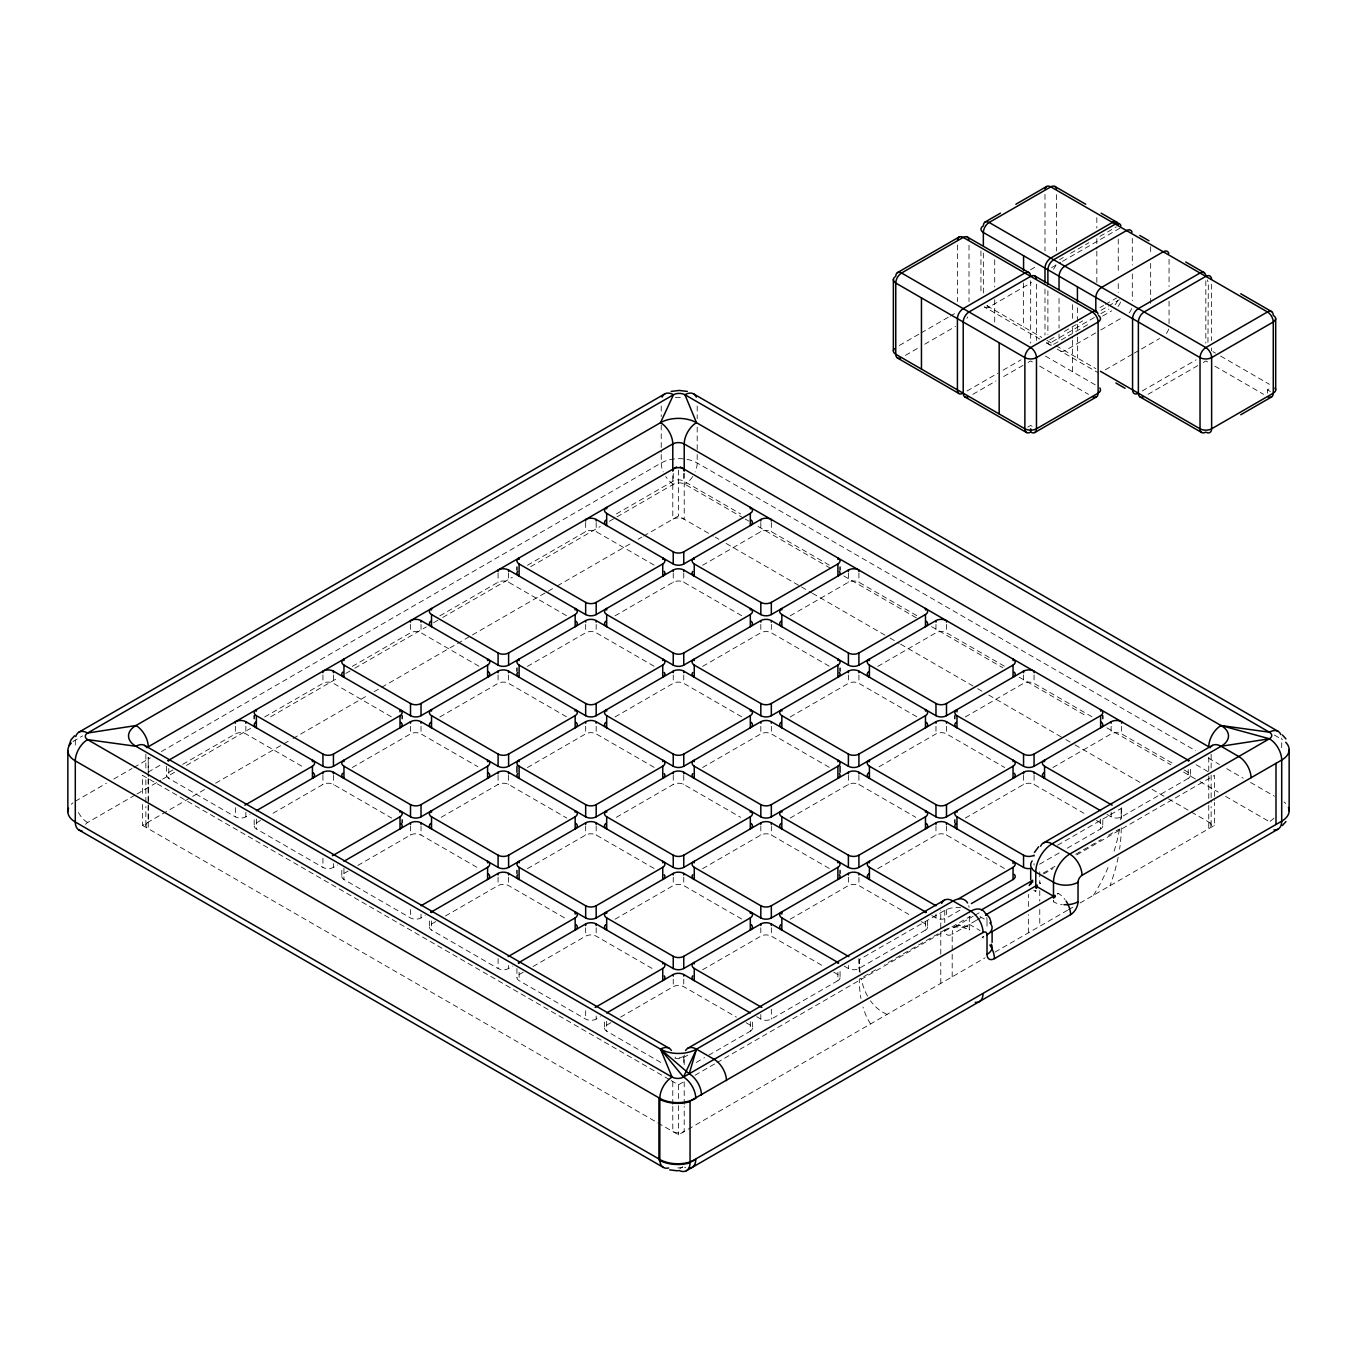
<?xml version="1.0" encoding="UTF-8"?>
<svg xmlns="http://www.w3.org/2000/svg" width="1357" height="1357" viewBox="0 0 1357 1357"><rect width="100%" height="100%" fill="white"/><g stroke="black" fill="none" stroke-linecap="round" stroke-linejoin="round"><path stroke-width="0.75" stroke-dasharray="5 3.75" d="M145.861 825.395L145.861 806.567M145.861 802.377L145.861 777.273M148.235 778.477L148.235 828.686A8.074 4.665 0 0 1 148.235 822.088L148.235 778.155M148.235 776.391L148.235 757.562M672.784 1106.43L672.784 1131.534A8.074 4.665 0 0 0 684.199 1131.534L684.216 1106.43M672.784 1104.344L672.784 1081.325M684.216 1104.344L684.216 1081.325M684.216 1064.6L684.216 1056.221A17.353 10.025 60 0 1 684.25 1054.983M940.774 983.401L940.774 962.486M940.774 954.124L940.774 910.191M952.19 976.819L952.19 952.478M952.19 950.46L952.19 934.244A10.5 6.056 -60 0 1 944.777 929.952L884.764 964.505M1028.352 932.836L1028.352 914.601M1028.352 906.493L1028.352 894.331M1211.139 825.395L1211.139 806.567M1093.521 895.23L1097.423 888.75A115.243 66.527 -60 0 0 1109.008 865.172M954.955 926.882L973.105 916.297M1057.595 845.224L1121.238 808.399L1121.238 820.612M1043.058 873.196L1055.78 865.834M1075.779 854.248L1101.239 839.525M1108.516 835.318L1119.423 828.991M72.956 741.685A25.41 14.673 0 0 1 75.297 740.108L82.624 735.884M75.297 801.258L106.423 783.277M113.751 779.054L132.053 768.486M133.885 767.417L150.373 757.901M161.364 751.557L661.232 462.958A25.41 14.673 0 0 1 697.193 462.974L1195.585 750.709M148.032 772.184L160.872 764.771M899.386 345.458L919.334 333.941M921.149 332.906L948.356 317.199M950.171 316.147L955.599 313.009M1030.489 269.772L1035.934 266.634M172.95 769.928L168.794 772.337A7.43 4.292 0 0 0 168.794 778.392L235.355 816.829A7.43 4.292 0 0 0 245.871 816.829L250.027 814.421M182.669 764.33L235.355 733.9A7.43 4.292 0 0 1 245.871 733.9L304.104 767.519M264.7 716.971L322.932 683.334A7.43 4.292 0 0 1 333.449 683.334L391.681 716.971M352.277 666.406L410.509 632.769A7.43 4.292 0 0 1 421.026 632.769L479.258 666.406M439.855 615.841L498.087 582.221A7.43 4.292 0 0 1 508.604 582.221L566.836 615.841M527.432 565.275L585.664 531.656A7.43 4.292 0 0 1 596.181 531.656L654.413 565.275M616.4 513.913L673.242 481.09A7.43 4.292 0 0 1 683.758 481.09L740.6 513.913M1059.647 259.628L1063.311 257.525M1070.639 253.284L1076.135 250.129M1077.967 249.06L1088.942 242.716M1099.933 236.372L1116.421 226.856M85.576 824.394A8.074 4.665 0 0 1 87.577 822.512L135.174 795.015M137.006 793.964L160.804 780.224M162.636 779.155L175.46 771.76M186.452 765.416L250.536 728.421M270.671 716.784L338.419 677.669M345.747 673.445L353.074 669.222M354.906 668.17L426.319 626.934M433.646 622.71L440.957 618.47M442.789 617.418L512.369 577.251M530.689 566.683L600.269 526.499M609.412 521.224L673.513 484.212A8.074 4.665 0 0 1 684.929 484.212L743.382 517.967M1051.556 267.651L1060.716 262.376M1062.548 261.307L1121.136 227.484M905.407 355.381L919.537 347.222M924.677 344.254L955.515 326.46M984.639 307.157A8.193 4.733 -60 0 0 989.134 307.038L1031.524 282.561M142.519 804.548L142.519 825.395L204.924 789.35M215.627 783.193L282.019 744.857M283.867 743.789L291.195 739.548M293.044 738.496L368.29 695.038M374.091 691.697L470.625 635.958M472.44 634.906L555.522 586.953M557.354 585.885L630.903 543.428M638.112 539.255L641.793 537.135M643.625 536.083L678.5 515.948L713.375 536.083M1099.933 307.564L1103.597 305.461M1105.429 304.392L1116.421 298.048M1049.724 339.895L1057.052 335.671M1064.38 331.447L1082.682 320.88M1101.002 310.295L1106.498 307.123M1108.33 306.071L1119.304 299.727M967.066 390.969L997.904 373.175M1003.044 370.207L1021.024 359.826M1094.319 317.504L1050.793 342.626A8.193 4.733 -60 0 1 1046.298 342.761M1100.883 313.704L1108.822 309.125M1053.694 344.305L1066.381 336.977M1068.196 335.925L1088.144 324.408M1102.647 316.045L1111.722 310.804M972.867 394.327L995.987 380.978M1003.688 376.517L1022.957 365.406M1028.097 362.438L1030.675 360.945L1034.526 363.167M1095.659 332.94L1064.838 350.751A8.193 4.733 -60 0 1 1059.071 347.986M1100.798 329.972L1122.646 317.368M260.527 820.493L256.371 822.885A7.43 4.292 0 0 0 256.371 828.957L322.932 867.394A7.43 4.292 0 0 0 333.449 867.394L337.605 864.986M273.011 813.284L322.932 784.465A7.43 4.292 0 0 1 333.449 784.465L391.681 818.084M352.277 767.519L410.509 733.9A7.43 4.292 0 0 1 421.026 733.9L477.868 766.722M439.855 716.971L498.087 683.334A7.43 4.292 0 0 1 508.604 683.334L566.836 716.971M527.432 666.406L585.664 632.769A7.43 4.292 0 0 1 596.181 632.769L654.413 666.406M615.009 615.841L673.242 582.221A7.43 4.292 0 0 1 683.758 582.221L741.991 615.841M702.587 565.275L760.819 531.656A7.43 4.292 0 0 1 771.336 531.656L829.568 565.275M1207.951 342.303L1208.341 281.611M1105.243 369.884L1132.433 354.177M1134.248 353.125L1139.693 349.987M1141.508 348.936L1159.641 338.47M1027.775 427.116L1030.675 425.436L1033.576 427.116M1142.221 390.969L1196.179 359.826M1148.022 394.327L1198.112 365.406M1203.252 362.438L1205.83 360.945L1209.681 363.167M348.104 871.058L343.949 873.45A7.43 4.292 0 0 0 343.949 879.523L410.509 917.943A7.43 4.292 0 0 0 421.026 917.943L425.182 915.551M357.824 865.444L410.509 835.03A7.43 4.292 0 0 1 421.026 835.03L479.258 868.65M441.229 817.287L498.087 784.465A7.43 4.292 0 0 1 508.604 784.465L566.836 818.084M527.432 767.519L585.664 733.9A7.43 4.292 0 0 1 596.181 733.9L654.413 767.519M615.009 716.971L673.242 683.334A7.43 4.292 0 0 1 683.758 683.334L741.991 716.971M702.587 666.406L760.819 632.769A7.43 4.292 0 0 1 771.336 632.769L829.568 666.406M790.164 615.841L848.396 582.221A7.43 4.292 0 0 1 858.913 582.221L917.145 615.841M1267.472 393.191L1267.472 389.849L1270.373 388.17M435.699 921.607L431.526 924.015A7.43 4.292 0 0 0 431.526 930.088L498.087 968.508A7.43 4.292 0 0 0 508.604 968.508L512.759 966.116M445.401 916.009L498.087 885.595A7.43 4.292 0 0 1 508.604 885.595L566.836 919.215M527.432 868.65L585.664 835.03A7.43 4.292 0 0 1 596.181 835.03L654.413 868.65M616.4 817.287L673.242 784.465A7.43 4.292 0 0 1 683.758 784.465L740.6 817.287M702.587 767.519L760.819 733.9A7.43 4.292 0 0 1 771.336 733.9L829.568 767.519M790.164 716.971L848.396 683.334A7.43 4.292 0 0 1 858.913 683.334L917.145 716.971M877.742 666.406L935.974 632.769A7.43 4.292 0 0 1 946.491 632.769L1004.723 666.406M523.276 972.172L519.103 974.58A7.43 4.292 0 0 0 519.103 980.653L585.664 1019.073A7.43 4.292 0 0 0 596.181 1019.073L600.337 1016.664M532.979 966.574L585.664 936.143A7.43 4.292 0 0 1 596.181 936.143L654.413 969.78M615.009 919.215L673.242 885.595A7.43 4.292 0 0 1 683.758 885.595L741.991 919.215M702.587 868.65L760.819 835.03A7.43 4.292 0 0 1 771.336 835.03L829.568 868.65M790.164 818.084L848.396 784.465A7.43 4.292 0 0 1 858.913 784.465L915.771 817.287M879.132 766.722L935.974 733.9A7.43 4.292 0 0 1 946.491 733.9L1004.723 767.519M965.319 716.971L1023.551 683.334A7.43 4.292 0 0 1 1034.068 683.334L1092.3 716.971M610.854 1022.737L606.681 1025.146A7.43 4.292 0 0 0 606.681 1031.201L663.539 1064.041M620.556 1017.139L673.242 986.709A7.43 4.292 0 0 1 683.758 986.709L736.444 1017.139M702.587 969.78L760.819 936.143A7.43 4.292 0 0 1 771.336 936.143L824.021 966.574M790.164 919.215L848.396 885.595A7.43 4.292 0 0 1 858.913 885.595L908.834 914.414M877.742 868.65L935.974 835.03A7.43 4.292 0 0 1 946.491 835.03L1004.723 868.65M965.319 818.084L1023.551 784.465A7.43 4.292 0 0 1 1034.068 784.465L1083.989 813.284M1052.896 767.519L1111.129 733.9A7.43 4.292 0 0 1 1121.645 733.9L1174.331 764.33M674.887 1058.172A7.43 4.292 0 0 0 683.758 1057.442L687.914 1055.051M696.243 1062.429L704.554 1057.629M708.71 1055.22L750.319 1031.201L750.319 1021.312M756.663 1016.664L760.819 1019.073A7.43 4.292 0 0 0 771.336 1019.073L837.897 980.653L837.897 972.274M844.241 966.116L848.396 968.508A7.43 4.292 0 0 0 858.913 968.508L925.474 930.088L925.474 920.945M931.818 915.551L935.974 917.943A7.43 4.292 0 0 0 946.491 917.943L961.74 909.139M1039.615 864.188L1061.802 851.382M1067.348 848.176L1100.629 828.957L1100.629 819.051M1106.973 814.421L1111.129 816.829A7.43 4.292 0 0 0 1121.645 816.829L1188.206 778.392L1188.206 768.486M671.155 1080.562L678.5 1084.803L684.013 1081.631M695.021 1075.27L715.207 1063.617M717.039 1062.548L970.357 916.314M1043.77 873.925L1052.947 868.616M1076.813 854.842L1214.481 775.356L1214.481 800.376M974.835 915.297L980.025 912.311M976.005 920.504L952.19 934.244A17.353 10.025 60 0 1 964.471 927.153A6.853 3.952 -60 0 1 969.305 929.952L969.322 912.396M976.497 920.216L983.927 915.924M1040.632 883.186L1039.716 883.712A6.853 3.952 -60 0 1 1040.632 883.186A17.353 10.025 60 0 0 1039.53 882.61M983.265 938.06A17.353 10.025 60 0 0 982.163 937.382L983.689 936.5M1057.425 893.924L1058.324 893.398A17.353 10.025 60 0 1 1065.041 899.589M142.519 825.395L678.5 1134.825L985.029 957.855M995.037 952.088L1067.637 910.174M1068.434 909.699L1073.811 906.595M1080.087 902.982L1214.481 825.395L1214.481 802.462M679.925 1168.614L682.775 1166.969M859.303 971.833L859.303 959.62L944.777 910.394A17.353 10.025 0 0 1 960.603 907.68M875.672 969.746L859.303 979.177A131.222 75.755 -60 0 0 860.949 998.413M955.786 926.288L962.147 925.033L967.897 926.814M953.479 927.238L954.361 927.136M887.037 1014.425L883.136 1012.458A115.243 66.544 -60 0 1 870.482 1000.821M1212.904 351.65L1215.482 353.125M1220.621 356.094L1269.423 384.285M1267.472 389.849L1270.373 391.528M1214.82 366.136L1263.621 394.327M986.997 305.8L1041.803 337.435M1046.942 340.403L1054.304 344.661M1056.068 345.679L1095.811 368.629M1039.835 339.08L984.283 306.801M1046.688 343.033L1050.199 345.068M1057.222 349.122L1097.508 372.378M1045.467 356.094L1096.524 385.575M1039.666 366.136L1088.467 394.327M1274.376 735.053L1281.703 739.294A25.41 14.673 0 0 1 1282.518 739.786M1208.409 758.105L1219.4 764.449M1226.728 768.69L1243.216 778.206M1250.56 782.446L1274.376 796.186M1196.128 764.771L1210.8 773.236M1184.05 769.928L1188.206 772.337A7.43 4.292 0 0 1 1188.206 778.392M745.197 519.019L748.86 521.122M757.986 526.397L831.044 568.583M843.833 575.962L918.723 619.199M931.513 626.578L1002.755 667.712M1019.192 677.211L1086.77 716.225M1106.871 727.827L1170.803 764.737M1183.575 772.116L1196.365 779.495M1200.012 781.615L1218.281 792.149M1225.592 796.372L1269.423 821.68A8.074 4.665 0 0 1 1270.695 822.63M715.207 537.135L718.888 539.255M726.097 543.428L799.646 585.885M801.478 586.953L811.707 592.856M812.487 593.314L888.207 637.01M890.022 638.061L899.131 643.32M900.607 644.168L975.853 687.626M977.685 688.678L982.909 691.697M988.71 695.038L1063.956 738.496M1065.805 739.548L1073.133 743.789M1074.981 744.857L1141.373 783.193M1152.076 789.35L1166.884 797.899M1168.581 798.9L1214.481 825.395M1096.473 820.493L1100.629 822.885A7.43 4.292 0 0 1 1100.629 828.957M979.941 916.535L987.014 920.623L987.014 929.172M969.322 924.354L979.941 930.495M921.301 921.607L925.474 924.015A7.43 4.292 0 0 1 925.474 930.088M833.724 972.172L837.897 974.58A7.43 4.292 0 0 1 837.897 980.653M746.146 1022.737L750.319 1025.146A7.43 4.292 0 0 1 750.319 1031.201M669.323 1079.51L142.519 775.356L142.519 796.203M1281.703 747.724L1281.703 739.294A17.353 10.025 -60 0 0 1281.653 738.038M1211.631 284.173L1211.631 340.522M1211.631 347.935L1211.631 350.903M1211.139 754.271L1211.139 768.91M1211.139 775.186L1211.139 802.377M1208.765 757.24L1208.765 774.287M1208.765 776.068L1208.765 803.581M1208.765 805.363L1208.765 828.686A8.074 4.665 0 0 0 1208.765 822.088M1205.83 280.814L1205.83 343.117M1190.377 769.266L1190.377 775.356M1169.056 259.323L1169.056 286.548M1169.056 301.203L1169.056 324.238M1150.668 246.618L1150.668 254.997M1150.668 263.377L1150.668 305.24M1132.298 238.357L1132.298 265.056M1132.298 273.961L1132.298 300.66M1121.645 726.283L1121.645 733.9M1121.645 807.686L1121.645 816.829M1118.253 239.154L1118.253 273.266M1118.253 283.647L1118.253 292.552M1111.129 726.283L1111.129 733.9M1111.129 812.249L1111.129 816.829M1102.8 819.832L1102.8 825.921M1096.829 217.629L1096.829 228.095M1096.829 238.561L1096.829 249.026M1096.829 251.13L1096.829 282.527M1077.424 307.751L1077.424 322.406M1077.424 324.51L1077.424 334.975M1077.424 337.062L1077.424 358.011M1072.42 304.663L1072.42 319.319M1072.42 327.699L1072.42 338.164M1072.42 340.251L1072.42 371.665M1059.037 298.455L1059.037 328.106M1059.037 334.043L1059.037 341.455M1056.594 194.662L1056.594 251.011M1053.49 900.573L1053.49 901.794A17.353 10.025 0 0 0 1062.209 904.525M1047.892 290.703L1047.892 334.67M1044.992 194.39L1044.992 250.926M1044.992 289.041L1044.992 335.094M1039.767 871.856L1039.767 882.321M1039.767 890.684L1039.767 901.15M1039.767 909.512L1039.767 926.254M1036.477 284.156L1036.477 340.522M1035.781 890.362L1035.781 891.583A17.353 10.025 0 0 1 1033.763 890.175M1034.068 674.955L1034.068 683.334M1034.068 775.322L1034.068 784.465M1034.068 863.578L1034.068 865.104M1030.675 280.814L1030.675 343.1M1023.568 282.951L1023.568 326.918M1023.551 674.955L1023.551 683.334M1023.551 775.322L1023.551 784.465M994.715 259.798L994.715 287.005M994.715 299.575L994.715 324.696M983.35 253.03L983.35 293.316M980.941 250.909L980.941 294.401M969.017 245.21L969.017 301.576M957.414 244.955L957.414 301.491M946.491 624.39L946.491 632.769M946.491 726.283L946.491 733.9M946.491 825.887L946.491 835.03M946.491 909.563L946.491 917.943M944.777 910.394L944.777 922.624M935.974 624.39L935.974 632.769M935.974 726.283L935.974 733.9M935.974 825.887L935.974 835.03M935.974 914.143L935.974 917.943M927.645 920.962L927.645 927.052M858.913 573.078L858.913 582.221M858.913 674.955L858.913 683.334M858.913 775.322L858.913 784.465M858.913 877.216L858.913 885.595M858.913 958.602L858.913 968.508M848.396 573.078L848.396 582.221M848.396 674.955L848.396 683.334M848.396 775.322L848.396 784.465M848.396 877.216L848.396 885.595M848.396 965.472L848.396 968.508M840.068 971.527L840.068 977.617M771.336 522.513L771.336 531.656M771.336 624.39L771.336 632.769M771.336 726.283L771.336 733.9M771.336 825.887L771.336 835.03M771.336 927.781L771.336 936.143M771.336 1009.167L771.336 1019.073M760.819 522.513L760.819 531.656M760.819 624.39L760.819 632.769M760.819 726.283L760.819 733.9M760.819 825.887L760.819 835.03M760.819 927.781L760.819 936.143M760.819 1014.51L760.819 1019.073M752.49 1022.075L752.49 1028.182M697.193 406.048L697.193 418.685M697.193 427.116L697.193 452.424M697.193 454.527L697.193 462.958A17.353 10.025 -60 0 1 695.191 471.88M684.216 473.22L684.216 519.239A8.074 4.665 0 0 0 672.801 519.239L672.784 473.22M683.758 473.474L683.758 481.09M683.758 573.078L683.758 582.221M683.758 674.955L683.758 683.334M683.758 775.322L683.758 784.465M683.758 877.216L683.758 885.595M683.758 979.092L683.758 986.709M683.758 1057.442L683.758 1065.058M678.5 470.082L678.5 515.948M678.5 1084.803L678.5 1103.563M678.5 1105.65L678.5 1134.825M673.242 473.474L673.242 481.09M673.242 573.078L673.242 582.221M673.242 674.955L673.242 683.334M673.242 775.322L673.242 784.465M673.242 877.216L673.242 885.595M673.242 979.092L673.242 986.709M661.232 406.048L661.232 416.582M661.232 425.012L661.232 452.424M661.232 454.527L661.232 462.958A17.353 10.025 60 0 0 663.234 471.88M606.681 1021.312L606.681 1031.201M604.51 1022.075L604.51 1028.182M596.181 522.513L596.181 531.656M596.181 624.39L596.181 632.769M596.181 726.283L596.181 733.9M596.181 825.887L596.181 835.03M596.181 927.781L596.181 936.143M596.181 1016.02L596.181 1019.073M585.664 522.513L585.664 531.656M585.664 624.39L585.664 632.769M585.664 726.283L585.664 733.9M585.664 825.887L585.664 835.03M585.664 927.781L585.664 936.143M585.664 1010.694L585.664 1019.073M519.103 972.274L519.103 980.653M516.932 968.474L516.932 977.617M508.604 573.078L508.604 582.221M508.604 674.955L508.604 683.334M508.604 775.322L508.604 784.465M508.604 877.216L508.604 885.595M508.604 965.472L508.604 968.508M498.087 573.078L498.087 582.221M498.087 674.955L498.087 683.334M498.087 775.322L498.087 784.465M498.087 877.216L498.087 885.595M498.087 958.602L498.087 968.508M431.526 920.945L431.526 930.088M429.355 920.962L429.355 927.052M421.026 624.39L421.026 632.769M421.026 726.283L421.026 733.9M421.026 825.887L421.026 835.03M421.026 914.143L421.026 917.943M410.509 624.39L410.509 632.769M410.509 726.283L410.509 733.9M410.509 825.887L410.509 835.03M410.509 909.563L410.509 917.943M343.949 868.124L343.949 879.523M341.777 870.397L341.777 876.486M333.449 674.955L333.449 683.334M333.449 775.322L333.449 784.465M333.449 863.578L333.449 867.394M322.932 674.955L322.932 683.334M322.932 775.322L322.932 784.465M322.932 858.252L322.932 867.394M256.371 819.051L256.371 828.957M254.2 819.832L254.2 825.921M245.871 726.283L245.871 733.9M245.871 812.249L245.871 816.829M235.355 726.283L235.355 733.9M235.355 807.686L235.355 816.829M168.794 768.486L168.794 778.392M166.623 766.23L166.623 775.356M148.235 757.24L148.235 776.068M145.861 754.271L145.861 768.91M75.297 740.108L75.297 748.538M986.776 917.553A22.984 13.265 -60 0 1 987.014 920.623M968.728 905.73A22.984 13.265 -60 0 1 969.068 907.341M692.664 476.578A17.353 10.025 -60 0 1 684.929 484.212M1273.952 818.084A17.353 10.025 -60 0 1 1269.423 821.68M87.577 822.512A17.353 10.025 60 0 1 78.044 811.774M673.513 484.212A17.353 10.025 60 0 1 665.778 476.578M1284.044 801.987A25.41 14.673 0 0 1 1285.707 803.429M675.345 397.703A25.41 14.673 0 0 1 683.741 397.754M71.293 804.26A25.41 14.673 0 0 1 72.956 802.818M682.639 1166.986A8.074 4.665 0 0 1 675.158 1167.665M685.726 1167.614A17.353 10.025 60 0 1 684.59 1167.139M1053.49 901.794A6.853 3.952 -60 0 1 1053.575 900.692M1057.544 893.941A6.853 3.952 -60 0 1 1058.324 893.398M982.163 937.382A6.853 3.952 -60 0 1 983.842 936.754M684.199 1056.221A8.074 4.665 0 0 1 675.124 1057.171M870.566 1023.941A131.273 75.788 -60 0 1 865.817 1014.985A131.222 75.755 -60 0 1 863.001 1007.081M867.547 996.174A115.243 66.544 -60 0 1 861.135 978.465M860.117 972.494A115.243 66.544 -60 0 1 859.303 959.62M944.777 929.952A17.353 10.025 0 0 1 969.322 929.952M1121.238 827.957A131.222 75.755 -60 0 1 1119.593 849.092M1118.151 857.336A131.222 75.755 -60 0 1 1109.958 885.799M1121.238 808.399A115.243 66.527 -60 0 1 1120.678 819.849M1119.423 829.348A115.243 66.527 -60 0 1 1113.893 851.772M1035.781 891.583A6.853 3.952 -60 0 1 1035.866 890.48M967.711 316.927A8.193 4.733 -60 0 1 966.879 318.403M1117.591 300.44A8.193 4.733 -60 0 1 1114.589 305.342M1131.636 308.548A8.193 4.733 -60 0 1 1128.091 313.976M1168.648 329.039A8.193 4.733 -60 0 1 1165.917 334.093M1207.442 279.915A15.385 12.552 60 0 1 1207.967 281.832M1120.492 302.119A8.193 4.733 -60 0 1 1118.015 306.428M989.134 307.038A8.193 4.733 60 0 1 987.014 305.342M1055.95 264.852A8.193 4.733 -60 0 1 1052.93 269.738M1051.556 345.068A8.193 4.733 -60 0 1 1047.892 340.963"/><path stroke-width="1.5" d="M67.85 750.489L67.85 811.639M893.381 279.372L893.364 350.903M1289.15 749.675L1289.15 810.808M701.467 1095.048A17.353 10.025 60 0 0 689.203 1073.777L696.48 1049.148L953.055 901.014A22.984 13.265 -60 0 1 967.575 902.965M69.071 745.281L71.056 739.718L74.601 735.799M71.293 743.127A25.41 14.673 0 0 0 75.297 760.87L659.807 1098.339A25.41 14.673 0 0 0 695.751 1098.339A17.353 10.025 60 0 0 683.487 1077.085L696.48 1049.148L714.189 1059.359A17.353 10.025 60 0 1 726.453 1080.613M1034.407 852.45L1038.699 846.717M1282.399 825.497L1285.944 821.579M78.893 732.169L664.828 393.886M897.469 272.604L959.111 237.017M985.046 222.056L1000.448 213.151M1015.867 204.245L1046.688 186.452M147.268 747.453A8.074 4.665 0 0 1 148.235 746.791L672.784 443.926A8.074 4.665 0 0 1 684.199 443.926L1208.765 746.791A8.074 4.665 0 0 1 1209.732 747.453M168.217 760.531L676.668 466.978M1117.574 223.125A8.193 4.716 -60.6 0 0 1112.452 222.429L1050.793 258.051A8.193 4.733 -60 0 0 1044.992 268.092M244.82 805.142A7.43 4.292 0 0 0 245.871 804.633L312.432 766.213A7.43 4.292 0 0 0 312.432 760.141L312.432 761.667M256.371 711.102L256.371 709.575A7.43 4.292 0 0 0 256.371 715.648L322.932 754.068A7.43 4.292 0 0 0 333.449 754.068L400.01 715.648A7.43 4.292 0 0 0 400.01 709.575L400.01 711.865M343.949 660.537L343.949 659.01A7.43 4.292 0 0 0 343.949 665.083L410.509 703.503A7.43 4.292 0 0 0 421.026 703.503L487.587 665.083A7.43 4.292 0 0 0 487.587 659.01L487.587 660.537M431.526 609.972L431.526 608.445A7.43 4.292 0 0 0 431.526 614.517L498.087 652.954A7.43 4.292 0 0 0 508.604 652.954L575.164 614.517A7.43 4.292 0 0 0 575.164 608.445L575.164 609.972M519.103 559.406L519.103 557.897A7.43 4.292 0 0 0 519.103 563.952L585.664 602.389A7.43 4.292 0 0 0 596.181 602.389L662.742 563.952A7.43 4.292 0 0 0 662.742 557.897L662.742 559.406M606.681 508.858L606.681 507.331A7.43 4.292 0 0 0 606.681 513.404L673.242 551.824A7.43 4.292 0 0 0 683.758 551.824L750.319 513.404A7.43 4.292 0 0 0 750.319 507.331L750.319 508.858M256.371 810.706L322.932 772.269A7.43 4.292 0 0 1 333.449 772.269L410.509 816.829A7.43 4.292 0 0 0 421.026 816.829L498.087 772.269A7.43 4.292 0 0 1 508.604 772.269L585.664 816.829A7.43 4.292 0 0 0 596.181 816.829L673.242 772.269A7.43 4.292 0 0 1 683.758 772.269L760.819 816.829A7.43 4.292 0 0 0 771.336 816.829L848.396 772.269A7.43 4.292 0 0 1 858.913 772.269L935.974 816.829A7.43 4.292 0 0 0 946.491 816.829L1023.551 772.269A7.43 4.292 0 0 1 1034.068 772.269L1100.629 810.706M235.355 723.23L235.355 721.72A7.43 4.292 0 0 1 245.871 721.72L322.932 766.264A7.43 4.292 0 0 0 333.449 766.264L410.509 721.72A7.43 4.292 0 0 1 421.026 721.72L498.087 766.264A7.43 4.292 0 0 0 508.604 766.264L585.664 721.72A7.43 4.292 0 0 1 596.181 721.72L673.242 766.264A7.43 4.292 0 0 0 683.758 766.264L760.819 721.72A7.43 4.292 0 0 1 771.336 721.72L848.396 766.264A7.43 4.292 0 0 0 858.913 766.264L935.974 721.72A7.43 4.292 0 0 1 946.491 721.72L1023.551 766.264A7.43 4.292 0 0 0 1034.068 766.264L1111.129 721.72A7.43 4.292 0 0 1 1121.645 721.72L1121.645 723.23M322.932 672.682L322.932 671.155A7.43 4.292 0 0 1 333.449 671.155L410.509 715.699A7.43 4.292 0 0 0 421.026 715.699L498.087 671.155A7.43 4.292 0 0 1 508.604 671.155L585.664 715.699A7.43 4.292 0 0 0 596.181 715.699L673.242 671.155A7.43 4.292 0 0 1 683.758 671.155L760.819 715.699A7.43 4.292 0 0 0 771.336 715.699L848.396 671.155A7.43 4.292 0 0 1 858.913 671.155L935.974 715.699A7.43 4.292 0 0 0 946.491 715.699L1023.551 671.155A7.43 4.292 0 0 1 1034.068 671.155L1034.068 672.682M410.509 622.117L410.509 620.59A7.43 4.292 0 0 1 421.026 620.59L498.087 665.134A7.43 4.292 0 0 0 508.604 665.134L585.664 620.59A7.43 4.292 0 0 1 596.181 620.59L673.242 665.134A7.43 4.292 0 0 0 683.758 665.134L760.819 620.59A7.43 4.292 0 0 1 771.336 620.59L848.396 665.134A7.43 4.292 0 0 0 858.913 665.134L935.974 620.59A7.43 4.292 0 0 1 946.491 620.59L946.491 622.117M498.087 571.551L498.087 570.025A7.43 4.292 0 0 1 508.604 570.025L585.664 614.568A7.43 4.292 0 0 0 596.181 614.568L673.242 570.025A7.43 4.292 0 0 1 683.758 570.025L760.819 614.568A7.43 4.292 0 0 0 771.336 614.568L848.396 570.025A7.43 4.292 0 0 1 858.913 570.025L858.913 571.551M585.664 520.986L585.664 519.46A7.43 4.292 0 0 1 596.181 519.46L673.242 564.003A7.43 4.292 0 0 0 683.758 564.003L760.819 519.46A7.43 4.292 0 0 1 771.336 519.46L771.336 520.986M1211.597 279.135A8.193 4.733 -60 0 0 1205.83 276.37L1144.172 311.957A8.193 4.733 -60 0 0 1138.37 321.999L1138.37 393.191A8.193 4.733 -60 0 0 1143.12 397.041M1034.763 432.544L1096.422 396.956M332.397 855.707A7.43 4.292 0 0 0 333.449 855.198L400.01 816.778A7.43 4.292 0 0 0 400.01 810.706L400.01 812.232M343.949 761.667L343.949 760.141A7.43 4.292 0 0 0 343.949 766.213L410.509 804.633A7.43 4.292 0 0 0 421.026 804.633L487.587 766.213A7.43 4.292 0 0 0 487.587 760.141L487.587 761.667M431.526 711.102L431.526 709.575A7.43 4.292 0 0 0 431.526 715.648L498.087 754.068A7.43 4.292 0 0 0 508.604 754.068L575.164 715.648A7.43 4.292 0 0 0 575.164 709.575L575.164 711.102M519.103 660.537L519.103 659.01A7.43 4.292 0 0 0 519.103 665.083L585.664 703.503A7.43 4.292 0 0 0 596.181 703.503L662.742 665.083A7.43 4.292 0 0 0 662.742 659.01L662.742 660.537M606.681 609.972L606.681 608.445A7.43 4.292 0 0 0 606.681 614.517L673.242 652.954A7.43 4.292 0 0 0 683.758 652.954L750.319 614.517A7.43 4.292 0 0 0 750.319 608.445L750.319 609.972M694.258 559.406L694.258 557.897A7.43 4.292 0 0 0 694.258 563.952L760.819 602.389A7.43 4.292 0 0 0 771.336 602.389L837.897 563.952A7.43 4.292 0 0 0 837.897 557.897L837.897 559.406M343.949 861.271L410.509 822.834A7.43 4.292 0 0 1 421.026 822.834L498.087 867.394A7.43 4.292 0 0 0 508.604 867.394L585.664 822.834A7.43 4.292 0 0 1 596.181 822.834L673.242 867.394A7.43 4.292 0 0 0 683.758 867.394L760.819 822.834A7.43 4.292 0 0 1 771.336 822.834L848.396 867.394A7.43 4.292 0 0 0 858.913 867.394L935.974 822.834A7.43 4.292 0 0 1 946.491 822.834L1023.551 867.394A7.43 4.292 0 0 0 1031.761 868.293M1240.756 414.75L1271.577 396.956M421.026 905.764L487.587 867.327A7.43 4.292 0 0 0 487.587 861.271L487.587 862.798M431.526 812.232L431.526 810.706A7.43 4.292 0 0 0 431.526 816.778L498.087 855.198A7.43 4.292 0 0 0 508.604 855.198L575.164 816.778A7.43 4.292 0 0 0 575.164 810.706L575.164 812.232M519.103 761.667L519.103 760.141A7.43 4.292 0 0 0 519.103 766.213L585.664 804.633A7.43 4.292 0 0 0 596.181 804.633L662.742 766.213A7.43 4.292 0 0 0 662.742 760.141L662.742 761.667M606.681 711.102L606.681 709.575A7.43 4.292 0 0 0 606.681 715.648L673.242 754.068A7.43 4.292 0 0 0 683.758 754.068L750.319 715.648A7.43 4.292 0 0 0 750.319 709.575L750.319 711.102M694.258 660.537L694.258 659.01A7.43 4.292 0 0 0 694.258 665.083L760.819 703.503A7.43 4.292 0 0 0 771.336 703.503L837.897 665.083A7.43 4.292 0 0 0 837.897 659.01L837.897 660.537M781.836 609.972L781.836 608.445A7.43 4.292 0 0 0 781.836 614.517L848.396 652.954A7.43 4.292 0 0 0 858.913 652.954L925.474 614.517A7.43 4.292 0 0 0 925.474 608.445L925.474 609.972M925.474 912.582L925.474 911.836A7.43 4.292 0 0 1 926.339 912.43L858.913 873.399A7.43 4.292 0 0 0 848.396 873.399L771.336 917.943A7.43 4.292 0 0 1 760.819 917.943L683.758 873.399A7.43 4.292 0 0 0 673.242 873.399L596.181 917.943A7.43 4.292 0 0 1 585.664 917.943L508.604 873.399A7.43 4.292 0 0 0 498.087 873.399L430.729 912.345A7.43 4.292 0 0 1 431.526 911.836L431.526 912.582M508.112 956.583A7.43 4.292 0 0 0 508.604 956.329L575.164 917.892A7.43 4.292 0 0 0 575.164 911.836L575.164 914.109M519.103 862.798L519.103 861.271A7.43 4.292 0 0 0 519.103 867.327L585.664 905.764A7.43 4.292 0 0 0 596.181 905.764L662.742 867.327A7.43 4.292 0 0 0 662.742 861.271L662.742 862.798M606.681 812.232L606.681 810.706A7.43 4.292 0 0 0 606.681 816.778L673.242 855.198A7.43 4.292 0 0 0 683.758 855.198L750.319 816.778A7.43 4.292 0 0 0 750.319 810.706L750.319 812.232M694.258 761.667L694.258 760.141A7.43 4.292 0 0 0 694.258 766.213L760.819 804.633A7.43 4.292 0 0 0 771.336 804.633L837.897 766.213A7.43 4.292 0 0 0 837.897 760.141L837.897 761.667M781.836 711.102L781.836 709.575A7.43 4.292 0 0 0 781.836 715.648L848.396 754.068A7.43 4.292 0 0 0 858.913 754.068L925.474 715.648A7.43 4.292 0 0 0 925.474 709.575L925.474 711.102M869.413 660.537L869.413 659.01A7.43 4.292 0 0 0 869.413 665.083L935.974 703.503A7.43 4.292 0 0 0 946.491 703.503L1013.051 665.083A7.43 4.292 0 0 0 1013.051 659.01L1013.051 660.537M518.306 962.91L585.664 923.964A7.43 4.292 0 0 1 596.181 923.964L673.242 968.508A7.43 4.292 0 0 0 683.758 968.508L760.819 923.964A7.43 4.292 0 0 1 771.336 923.964L838.694 962.91M595.129 1007.386A7.43 4.292 0 0 0 596.181 1006.894L662.742 968.457A7.43 4.292 0 0 0 662.742 962.384L662.742 963.911M606.681 913.346L606.681 911.836A7.43 4.292 0 0 0 606.681 917.892L673.242 956.329A7.43 4.292 0 0 0 683.758 956.329L750.319 917.892A7.43 4.292 0 0 0 750.319 911.836L750.319 913.346M694.258 862.798L694.258 861.271A7.43 4.292 0 0 0 694.258 867.327L760.819 905.764A7.43 4.292 0 0 0 771.336 905.764L837.897 867.327A7.43 4.292 0 0 0 837.897 861.271L837.897 862.798M781.836 812.232L781.836 810.706A7.43 4.292 0 0 0 781.836 816.778L848.396 855.198A7.43 4.292 0 0 0 858.913 855.198L925.474 816.778A7.43 4.292 0 0 0 925.474 810.706L925.474 812.232M869.413 761.667L869.413 760.141A7.43 4.292 0 0 0 869.413 766.213L935.974 804.633A7.43 4.292 0 0 0 946.491 804.633L1013.051 766.213A7.43 4.292 0 0 0 1013.051 760.141L1013.051 761.667M956.99 711.865L956.99 709.575A7.43 4.292 0 0 0 956.99 715.648L1023.551 754.068A7.43 4.292 0 0 0 1034.068 754.068L1100.629 715.648A7.43 4.292 0 0 0 1100.629 709.575L1100.629 711.102M606.681 1012.95L673.242 974.53A7.43 4.292 0 0 1 683.758 974.53L750.319 1012.95M687.795 1048.283L944.37 900.149M1043.363 843.002L1212.361 745.434M1273.952 829.89A17.353 10.025 60 0 0 1281.703 821.189L1281.703 760.056A17.353 10.025 60 0 0 1269.423 738.785L1221.046 746.282L1052.048 843.85A17.353 10.025 60 0 0 1040.632 846.225M958.975 898.555L1013.051 867.327A7.43 4.292 0 0 0 1013.051 861.271L1013.051 863.544M971.442 903.541L1013.051 879.523A7.43 4.292 0 0 0 1014.29 874.4M696.328 397.109A17.353 10.025 -60 0 0 684.929 394.734A8.074 4.665 0 0 0 673.513 394.734L87.577 733.034A8.074 4.665 0 0 0 87.577 739.616L672.071 1077.085A8.074 4.665 0 0 0 683.487 1077.085L970.747 911.226A22.984 13.265 -60 0 1 986.2 915.212M1269.423 738.785L1221.046 725.537L696.48 422.672L684.929 394.734L1269.423 732.203A8.074 4.665 0 0 1 1269.423 738.785L1069.757 854.079A22.984 13.265 -60 0 0 1053.49 882.237L1053.49 898.13M981.365 909.953L1032.762 880.269M985.487 915.025L1037.291 885.103M1288.472 807.466A25.41 14.673 0 0 1 1281.703 821.189L688.389 1163.237A26.682 15.402 0 0 1 658.925 1159.981L658.925 1098.848A26.682 15.402 0 0 0 688.372 1102.088L983.028 932.48A5.649 3.257 -60 0 1 987.014 934.786L987.014 954.344A10.5 6.056 -60 0 0 994.444 958.619L1070.605 914.652A10.5 6.056 -60 0 0 1078.018 901.794L1078.035 882.254A5.649 3.257 -60 0 1 1082.021 875.333L1281.703 760.056A25.41 14.673 0 0 0 1285.707 742.296M990.61 932.496L1055 895.332M686.455 1170.718L1278.107 829.127M671.138 391.41L679.212 390.443L687.304 391.41M669.696 1169.887L677.788 1170.854M1208.765 746.791A17.353 10.025 -60 0 1 1221.046 725.537L1269.423 732.203A17.353 10.025 -60 0 1 1280.838 734.561M1054.898 186.452L1085.719 204.245M1101.138 213.151L1116.54 222.056M1139.778 235.473L1148.972 240.766M1185.747 262.003L1204.134 272.621M1240.756 293.757L1271.577 311.55M967.32 237.017L1028.979 272.604M1034.763 275.963L1096.422 311.55M1100.408 371.275L1200.029 428.795A8.193 4.733 -60 0 0 1205.83 432.137A8.193 4.733 60 0 0 1211.631 428.795L1273.273 393.191A8.193 4.733 0 0 0 1275.003 387.966M1115.895 382.996L1125.089 388.289M1140.067 396.956L1201.725 432.544M897.469 358.011L959.111 393.598M964.912 396.956L1026.571 432.544M693.597 393.886L1278.107 731.338M1210.139 747.656A17.353 10.025 60 0 1 1221.046 746.282L1238.737 756.511A17.353 10.025 60 0 1 1251.018 777.765M680.332 466.978L1188.783 760.531M1044.568 761.667L1044.568 760.141A7.43 4.292 0 0 0 1044.568 766.213L1111.129 804.633A7.43 4.292 0 0 0 1112.18 805.142M956.99 812.232L956.99 810.706A7.43 4.292 0 0 0 956.99 816.778L1023.551 855.198A7.43 4.292 0 0 0 1034.068 855.198L1034.068 855.962M1035.781 885.985L1053.49 896.197M869.413 862.798L869.413 861.271A7.43 4.292 0 0 0 869.413 867.327L935.974 905.764M781.836 914.109L781.836 911.836A7.43 4.292 0 0 0 781.836 917.892L848.396 956.329A7.43 4.292 0 0 0 848.888 956.583M694.258 963.911L694.258 962.384A7.43 4.292 0 0 0 694.258 968.457L760.819 1006.894A7.43 4.292 0 0 0 761.871 1007.386M144.639 745.434L669.205 1048.283M78.893 829.958L663.403 1167.427M689.203 1073.777L660.52 1049.148L135.954 746.282L87.577 739.616A17.353 10.025 -60 0 0 75.297 760.87L75.297 822.02A17.353 10.025 -60 0 0 81.929 830.772M1282.399 734.985L1285.944 738.903M986.166 913.753L989.592 917.807L991.204 922.828M683.487 1077.085L660.52 1049.148A25.41 14.673 0 0 0 696.48 1049.148A17.353 10.025 60 0 0 685.573 1050.505M1275.987 763.346L1275.987 824.479M1275.682 318.658L1275.682 389.849M1188.206 760.904L1188.206 760.141A7.43 4.292 0 0 1 1189.071 760.751M1111.129 721.72L1111.129 723.23M1102.8 715.665L1102.8 718.701M1100.629 715.648L1100.629 727.827A7.43 4.292 0 0 0 1101.07 722.043M1095.811 312.093L1095.811 297.437A8.193 4.733 -60 0 1 1101.613 287.396L1163.254 251.791A8.193 4.733 -60 0 1 1168.835 253.42M1077.424 286.819L1077.424 301.475M1059.037 289.55L1059.037 276.2A8.193 4.733 -60 0 1 1064.838 266.159L1126.497 230.571A8.193 4.733 -60 0 1 1132.06 232.2M1047.892 284.427L1047.892 269.772A8.193 4.733 -60 0 1 1053.694 259.73L1115.352 224.126A8.193 4.733 -60 0 1 1120.916 225.771M1044.992 268.092L1044.992 282.748M1044.568 766.213L1044.568 778.392A7.43 4.292 0 0 1 1044.127 772.608M1035.781 887.919L1035.781 872.025A17.353 10.025 0 0 1 1032.134 860.966M1034.068 754.068L1034.068 766.264M1034.068 772.269L1034.068 773.795M1030.675 428.795L1030.675 432.137A8.193 4.733 -60 0 1 1024.874 428.795L895.756 354.245A8.193 4.733 0 0 1 894.399 348.613M1030.692 869.837L1030.692 879.607M1023.568 255.727L1023.568 270.382M1023.551 671.155L1023.551 672.682M1023.551 754.068L1023.551 766.264M1023.551 772.269L1023.551 773.795M1023.551 855.198L1023.551 867.394M1013.051 665.083L1013.051 677.279A7.43 4.292 0 0 0 1014.29 672.156M1013.051 766.213L1013.051 778.392A7.43 4.292 0 0 0 1014.29 773.286M1013.051 867.327L1013.051 879.523M999.176 342.761L999.176 413.953M992.103 932.598L992.103 942.369M983.35 245.854L983.35 232.505A8.193 4.733 0 0 1 983.35 225.805A8.193 4.733 60 0 1 989.134 222.463L1050.793 186.859A8.193 4.733 -60 0 1 1056.492 189.047M956.99 715.648L956.99 727.827A7.43 4.292 0 0 1 956.125 722.365M956.99 816.778L956.99 828.957A7.43 4.292 0 0 1 956.125 823.495M954.819 715.665L954.819 718.701M954.819 819.832L954.819 822.885M946.491 703.503L946.491 715.699M946.491 721.72L946.491 723.23M946.491 804.633L946.491 816.829M946.491 822.834L946.491 824.361M935.974 620.59L935.974 622.117M935.974 703.503L935.974 715.699M935.974 721.72L935.974 723.23M935.974 804.633L935.974 816.829M935.974 822.834L935.974 824.361M925.474 614.517L925.474 626.713A7.43 4.292 0 0 0 926.339 621.252M925.474 715.648L925.474 727.827A7.43 4.292 0 0 0 926.339 722.365M925.474 816.778L925.474 828.957A7.43 4.292 0 0 0 926.339 823.495M921.454 297.895L921.454 369.087M869.413 665.083L869.413 677.279A7.43 4.292 0 0 1 868.972 671.494M869.413 766.213L869.413 778.392A7.43 4.292 0 0 1 868.972 772.608M869.413 867.327L869.413 879.523A7.43 4.292 0 0 1 868.972 873.738M858.913 652.954L858.913 665.134M858.913 671.155L858.913 672.682M858.913 754.068L858.913 766.264M858.913 772.269L858.913 773.795M858.913 855.198L858.913 867.394M858.913 873.399L858.913 874.926M848.396 570.025L848.396 571.551M848.396 652.954L848.396 665.134M848.396 671.155L848.396 672.682M848.396 754.068L848.396 766.264M848.396 772.269L848.396 773.795M848.396 855.198L848.396 867.394M848.396 873.399L848.396 874.926M840.068 567.022L840.068 570.059M840.068 668.136L840.068 671.189M840.068 766.23L840.068 772.32M840.068 870.397L840.068 873.433M837.897 563.952L837.897 576.148A7.43 4.292 0 0 0 839.457 571.416M837.897 665.083L837.897 677.279A7.43 4.292 0 0 0 839.457 672.529M837.897 766.213L837.897 778.392A7.43 4.292 0 0 0 839.457 773.66M837.897 867.327L837.897 879.523A7.43 4.292 0 0 0 839.457 874.79M837.897 963.148L837.897 962.384A7.43 4.292 0 0 1 838.338 962.673M781.836 614.517L781.836 626.713A7.43 4.292 0 0 1 780.97 621.252M781.836 715.648L781.836 727.827A7.43 4.292 0 0 1 780.97 722.365M781.836 816.778L781.836 828.957A7.43 4.292 0 0 1 780.97 823.495M781.836 917.892L781.836 930.088A7.43 4.292 0 0 1 780.97 924.626M771.336 602.389L771.336 614.568M771.336 620.59L771.336 622.117M771.336 703.503L771.336 715.699M771.336 721.72L771.336 723.23M771.336 804.633L771.336 816.829M771.336 822.834L771.336 824.361M771.336 905.764L771.336 917.943M771.336 923.964L771.336 925.491M760.819 519.46L760.819 520.986M760.819 602.389L760.819 614.568M760.819 620.59L760.819 622.117M760.819 703.503L760.819 715.699M760.819 721.72L760.819 723.23M760.819 804.633L760.819 816.829M760.819 822.834L760.819 824.361M760.819 905.764L760.819 917.943M760.819 923.964L760.819 925.491M750.319 513.404L750.319 525.583A7.43 4.292 0 0 0 751.184 520.121M750.319 614.517L750.319 626.713A7.43 4.292 0 0 0 751.184 621.252M750.319 715.648L750.319 727.827A7.43 4.292 0 0 0 751.184 722.365M750.319 816.778L750.319 828.957A7.43 4.292 0 0 0 751.184 823.495M750.319 917.892L750.319 930.088A7.43 4.292 0 0 0 751.184 924.626M694.258 563.952L694.258 576.148A7.43 4.292 0 0 1 692.698 571.416M694.258 665.083L694.258 677.279A7.43 4.292 0 0 1 692.698 672.529M694.258 766.213L694.258 778.392A7.43 4.292 0 0 1 692.698 773.66M694.258 867.327L694.258 879.523A7.43 4.292 0 0 1 692.698 874.79M694.258 968.457L694.258 980.653A7.43 4.292 0 0 1 692.698 975.904M690.051 1101.63L690.051 1162.762A17.353 10.025 60 0 1 678.89 1170.429M684.216 471.133L684.216 443.926A17.353 10.025 -60 0 1 696.48 422.672A25.41 14.673 0 0 0 660.52 422.689L135.954 725.537L87.577 733.034A17.353 10.025 60 0 0 75.771 736.495M683.758 470.421L683.758 468.894A7.43 4.292 0 0 0 673.242 468.894L673.242 470.421M683.758 551.824L683.758 564.003M683.758 570.025L683.758 571.551M683.758 652.954L683.758 665.134M683.758 671.155L683.758 672.682M683.758 754.068L683.758 766.264M683.758 772.269L683.758 773.795M683.758 855.198L683.758 867.394M683.758 873.399L683.758 874.926M683.758 956.329L683.758 968.508M683.758 974.53L683.758 976.056M673.242 551.824L673.242 564.003M673.242 570.025L673.242 571.551M673.242 652.954L673.242 665.134M673.242 671.155L673.242 672.682M673.242 754.068L673.242 766.264M673.242 772.269L673.242 773.795M673.242 855.198L673.242 867.394M673.242 873.399L673.242 874.926M673.242 956.329L673.242 968.508M673.242 974.53L673.242 976.056M672.784 471.133L672.784 443.926A17.353 10.025 60 0 0 660.52 422.672L673.513 394.734A17.353 10.025 60 0 0 662.097 397.109M662.742 563.952L662.742 576.148A7.43 4.292 0 0 0 664.302 571.416M662.742 665.083L662.742 677.279A7.43 4.292 0 0 0 664.302 672.529M662.742 766.213L662.742 778.392A7.43 4.292 0 0 0 664.302 773.66M662.742 867.327L662.742 879.523A7.43 4.292 0 0 0 664.302 874.79M662.742 968.457L662.742 980.653A7.43 4.292 0 0 0 664.302 975.904M606.681 513.404L606.681 525.583A7.43 4.292 0 0 1 605.816 520.121M606.681 614.517L606.681 626.713A7.43 4.292 0 0 1 605.816 621.252M606.681 715.648L606.681 727.827A7.43 4.292 0 0 1 605.816 722.365M606.681 816.778L606.681 828.957A7.43 4.292 0 0 1 605.816 823.495M606.681 917.892L606.681 930.088A7.43 4.292 0 0 1 605.816 924.626M596.181 519.46L596.181 520.986M596.181 602.389L596.181 614.568M596.181 620.59L596.181 622.117M596.181 703.503L596.181 715.699M596.181 721.72L596.181 723.23M596.181 804.633L596.181 816.829M596.181 822.834L596.181 824.361M596.181 905.764L596.181 917.943M596.181 923.964L596.181 925.491M585.664 602.389L585.664 614.568M585.664 620.59L585.664 622.117M585.664 703.503L585.664 715.699M585.664 721.72L585.664 723.23M585.664 804.633L585.664 816.829M585.664 822.834L585.664 824.361M585.664 905.764L585.664 917.943M585.664 923.964L585.664 925.491M575.164 614.517L575.164 626.713A7.43 4.292 0 0 0 576.03 621.252M575.164 715.648L575.164 727.827A7.43 4.292 0 0 0 576.03 722.365M575.164 816.778L575.164 828.957A7.43 4.292 0 0 0 576.03 823.495M575.164 917.892L575.164 930.088A7.43 4.292 0 0 0 576.03 924.626M519.103 563.952L519.103 576.148A7.43 4.292 0 0 1 517.543 571.416M519.103 665.083L519.103 677.279A7.43 4.292 0 0 1 517.543 672.529M519.103 766.213L519.103 778.392A7.43 4.292 0 0 1 517.543 773.66M519.103 867.327L519.103 879.523A7.43 4.292 0 0 1 517.543 874.79M519.103 963.148L519.103 962.384A7.43 4.292 0 0 0 518.662 962.673M516.932 567.022L516.932 570.059M516.932 668.136L516.932 671.189M516.932 766.23L516.932 772.32M516.932 870.397L516.932 873.433M508.604 570.025L508.604 571.551M508.604 652.954L508.604 665.134M508.604 671.155L508.604 672.682M508.604 754.068L508.604 766.264M508.604 772.269L508.604 773.795M508.604 855.198L508.604 867.394M508.604 873.399L508.604 874.926M498.087 652.954L498.087 665.134M498.087 671.155L498.087 672.682M498.087 754.068L498.087 766.264M498.087 772.269L498.087 773.795M498.087 855.198L498.087 867.394M498.087 873.399L498.087 874.926M487.587 665.083L487.587 677.279A7.43 4.292 0 0 0 488.028 671.494M487.587 766.213L487.587 778.392A7.43 4.292 0 0 0 488.028 772.608M487.587 867.327L487.587 879.523A7.43 4.292 0 0 0 488.028 873.738M431.526 614.517L431.526 626.713A7.43 4.292 0 0 1 430.661 621.252M431.526 715.648L431.526 727.827A7.43 4.292 0 0 1 430.661 722.365M431.526 816.778L431.526 828.957A7.43 4.292 0 0 1 430.661 823.495M421.026 620.59L421.026 622.117M421.026 703.503L421.026 715.699M421.026 721.72L421.026 723.23M421.026 804.633L421.026 816.829M421.026 822.834L421.026 824.361M410.509 703.503L410.509 715.699M410.509 721.72L410.509 723.23M410.509 804.633L410.509 816.829M410.509 822.834L410.509 824.361M402.181 715.665L402.181 718.701M402.181 819.832L402.181 822.885M400.01 715.648L400.01 727.827A7.43 4.292 0 0 0 400.875 722.365M400.01 816.778L400.01 828.957A7.43 4.292 0 0 0 400.875 823.495M343.949 665.083L343.949 677.279A7.43 4.292 0 0 1 342.71 672.156M343.949 766.213L343.949 778.392A7.43 4.292 0 0 1 342.71 773.286M333.449 671.155L333.449 672.682M333.449 754.068L333.449 766.264M333.449 772.269L333.449 773.795M322.932 754.068L322.932 766.264M322.932 772.269L322.932 773.795M312.432 766.213L312.432 778.392A7.43 4.292 0 0 0 312.873 772.608M256.371 715.648L256.371 727.827A7.43 4.292 0 0 1 255.93 722.043M254.2 715.665L254.2 718.701M245.871 721.72L245.871 723.23M168.794 760.904L168.794 760.141A7.43 4.292 0 0 0 167.929 760.751M1082.021 875.333A17.353 10.025 60 0 0 1069.757 854.079L1052.048 843.85A22.984 13.265 -60 0 0 1035.781 872.025L1053.49 882.254A17.353 10.025 0 0 0 1078.035 882.254M1221.046 725.537A25.427 14.673 0 0 1 1221.046 746.299M983.028 932.48A17.353 10.025 60 0 0 970.747 911.226L953.055 901.014A17.353 10.025 60 0 0 941.639 903.372M671.427 1050.505A17.353 10.025 -60 0 0 660.52 1049.148L672.071 1077.085A17.353 10.025 -60 0 0 659.807 1098.339L659.807 1159.472A17.353 10.025 -60 0 0 668.696 1167.97M146.861 747.656A17.353 10.025 -60 0 0 135.954 746.282A25.41 14.673 0 0 1 135.971 725.537A17.353 10.025 60 0 1 148.235 746.791M68.528 808.297A25.41 14.673 0 0 0 75.297 822.003L659.807 1159.472A25.41 14.673 0 0 0 695.751 1159.472A17.353 10.025 60 0 1 689.135 1168.224M1078.035 901.794A17.353 10.025 0 0 1 1063.973 904.678M989.898 945.015A17.353 10.025 60 0 1 994.444 958.636M1066.059 901.031A17.353 10.025 60 0 1 1070.605 914.652M989.915 922.845A17.353 10.025 0 0 1 987.014 934.786M991.288 944.218A17.353 10.025 0 0 1 987.014 954.344M983.028 993.629A17.353 10.025 60 0 1 975.276 1002.331M1054.576 897.639A6.853 3.952 -60 0 1 1055.373 896.282M1030.692 884.493A17.353 10.025 0 0 1 1032.134 880.506M1029.217 885.544A17.353 10.025 60 0 1 1032.898 881.88M1036.511 888.207A6.853 3.952 -60 0 1 1037.376 886.494M1030.675 432.137A8.193 4.733 60 0 0 1036.477 428.795L1098.118 393.191A8.193 4.733 0 0 0 1099.849 387.966M900.505 358.095A8.193 4.733 -60 0 1 895.756 354.245L895.756 283.053A8.193 4.733 0 0 1 894.958 276.896M967.965 397.041A8.193 4.733 -60 0 1 963.216 393.191L963.216 321.999A8.193 4.733 -60 0 1 969.017 311.957L1030.675 276.37A8.193 4.733 -60 0 1 1036.375 278.541M1092.843 396.821A8.193 4.733 60 0 0 1098.118 393.191L1098.118 321.999A8.193 4.733 0 0 0 1098.542 315.57M1098.034 314.145A8.193 4.733 -60 0 0 1092.317 311.957L963.216 237.424A8.193 4.733 60 0 0 957.516 239.612M961.621 393.852A8.193 4.733 -60 0 1 957.414 389.849L957.414 318.658A8.193 4.733 -60 0 1 963.216 308.616L1024.874 273.011A8.193 4.733 -60 0 1 1030.455 274.657M968.915 239.612A8.193 4.733 -60 0 0 963.216 237.424L901.557 273.011A8.193 4.733 60 0 0 895.756 276.37M1205.83 276.37A8.193 4.733 -60 0 0 1200.029 273.028L1138.37 308.616A8.193 4.733 -60 0 0 1132.569 318.658L1132.569 389.849A8.193 4.733 -60 0 0 1137.861 393.479M1267.998 396.821A8.193 4.733 60 0 0 1273.273 393.191L1273.273 321.999A8.193 4.733 0 0 0 1273.273 315.316A8.193 4.733 -60 0 0 1267.472 311.957L1050.793 186.859A8.193 4.733 60 0 0 1045.094 189.047M1112.452 222.463A8.193 4.733 -60 0 1 1118.151 224.634M1092.317 311.957L1030.675 347.562A8.193 4.733 -60 0 0 1024.874 357.603L1024.874 428.795A8.193 4.733 0 0 0 1036.477 428.795L1036.477 357.603A8.193 4.733 60 0 0 1030.675 347.562L901.557 273.011A8.193 4.733 -60 0 0 895.756 283.053L1024.874 357.603A8.193 4.733 0 0 0 1036.477 357.603L1098.118 321.999A8.193 4.733 60 0 0 1092.317 311.957M1267.472 311.957L1205.83 347.562A8.193 4.733 -60 0 0 1200.029 357.603L1200.029 428.795A8.193 4.733 0 0 0 1211.631 428.795L1211.631 357.603A8.193 4.733 60 0 0 1205.83 347.562L989.134 222.463A8.193 4.733 -60 0 0 983.35 232.505L1200.029 357.603A8.193 4.733 0 0 0 1211.631 357.603L1273.273 321.999A8.193 4.733 60 0 0 1267.472 311.957"/></g></svg>
